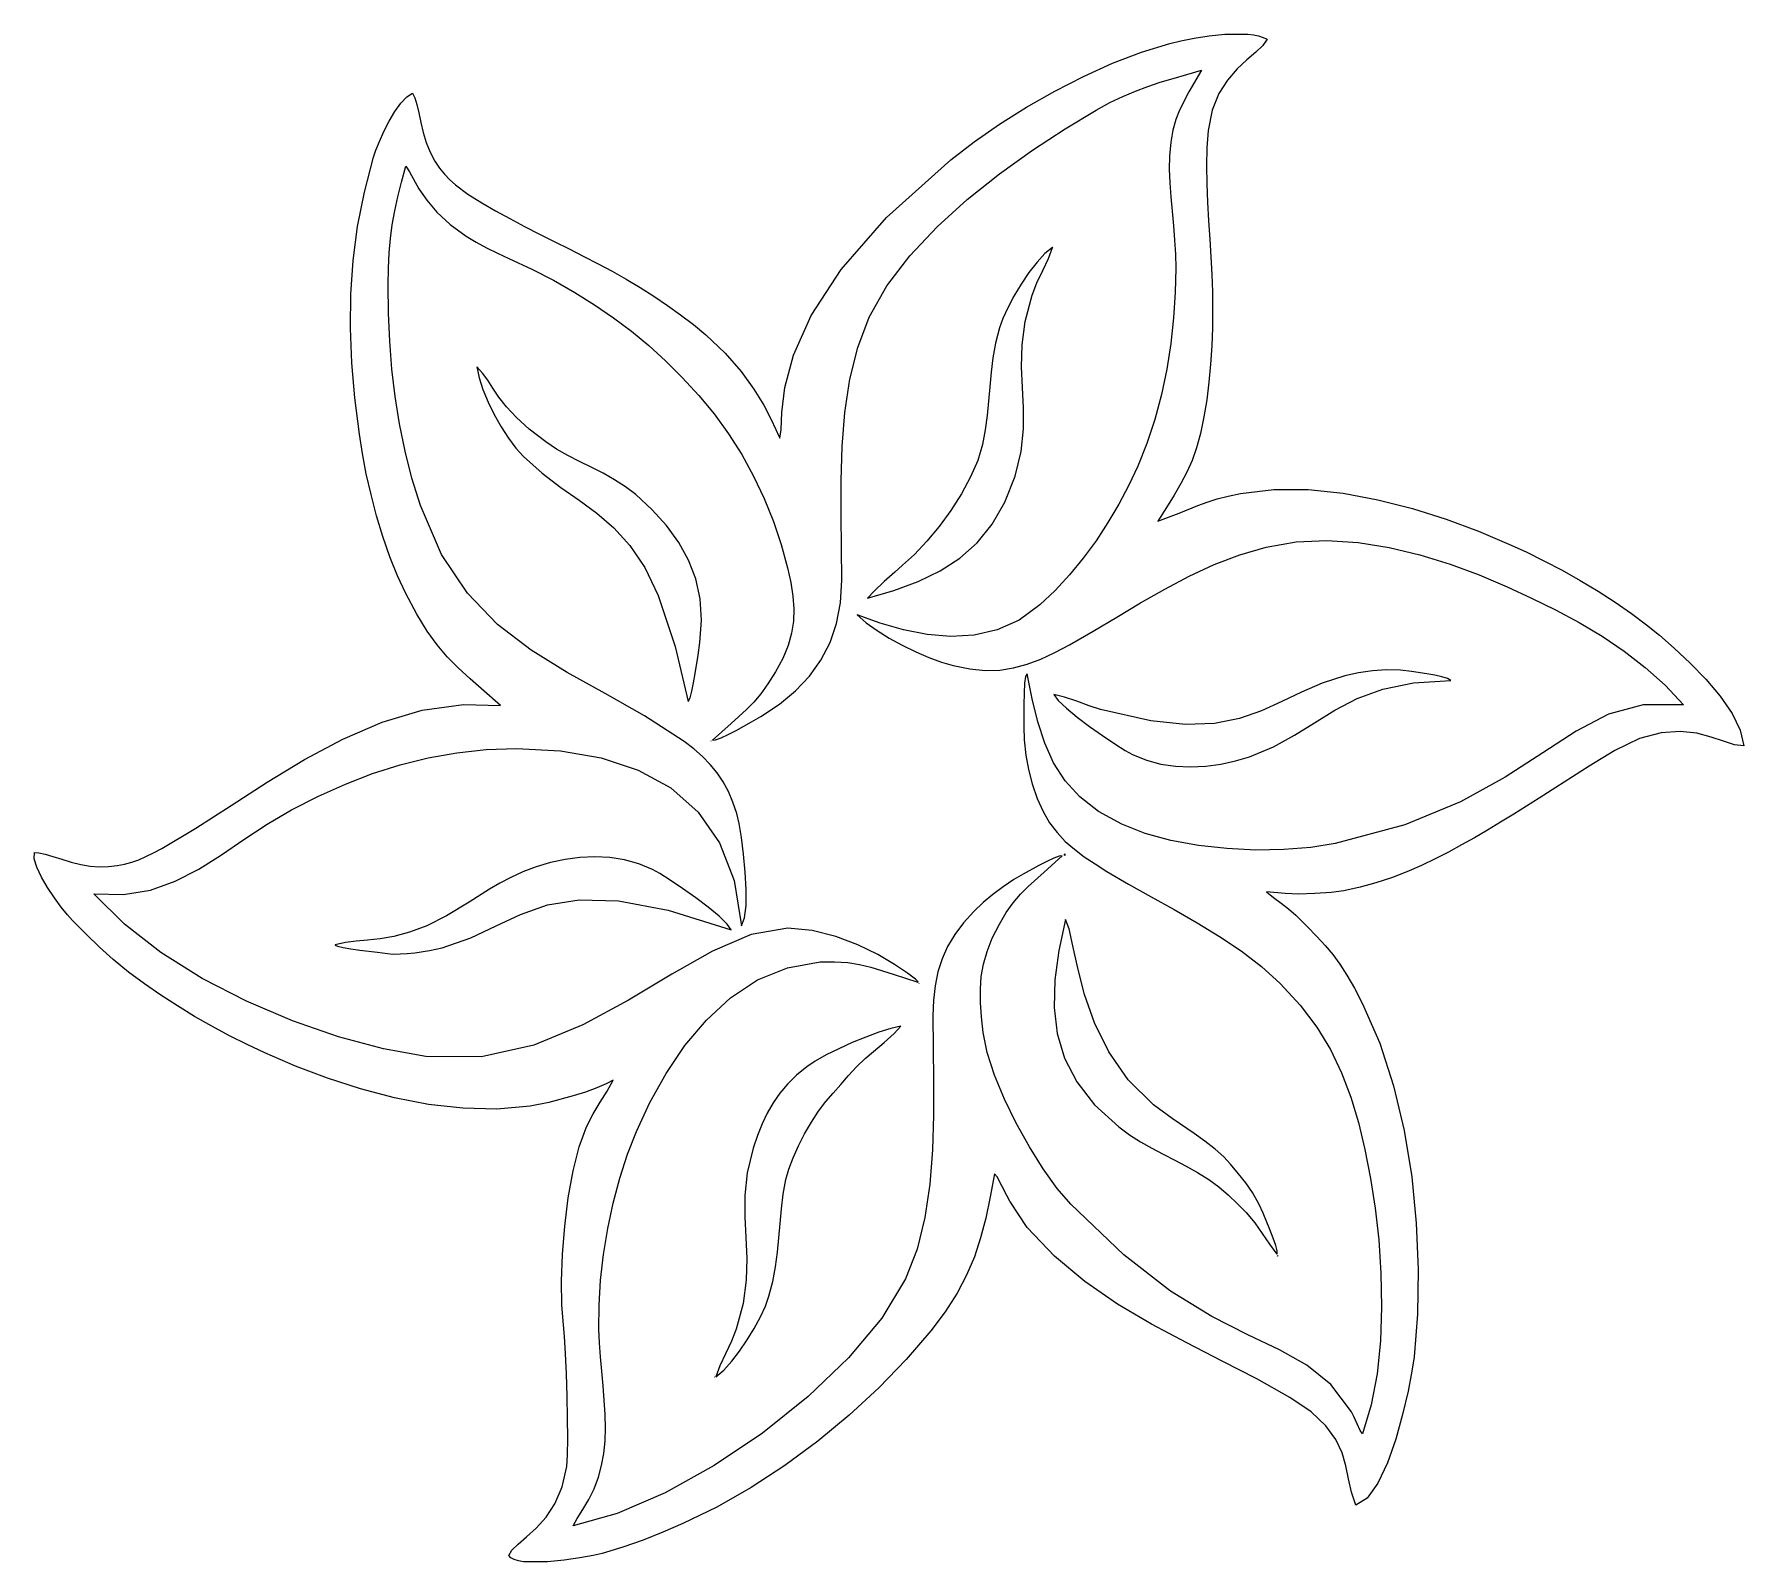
# Model space of a CAD drawing. Extents: x -25 to 25, y -22.3 to 22.3.
import ezdxf

# ---------------------------------------------------------------- set-up
doc = ezdxf.new("R2010")
doc.units = 0
doc.layers.add('LAYER_1', color=7, linetype='CONTINUOUS')

msp = doc.modelspace()

# ---------------------------------------------------------------- linework, layer by layer
at = {"layer": 'LAYER_1'}
for points in [[(9.8281, 22.3375), (10.4965, 22.3375), (10.6612, 22.317), (10.8116, 22.2858), (10.9454, 22.2428), (11.06, 22.1872), (10.9341, 22.0036), (10.7287, 21.8084), (10.4706, 21.5859), (10.1869, 21.3206), (9.9043, 20.9968), (9.6499, 20.5988), (9.4505, 20.1111), (9.3331, 19.518), (9.2962, 19.0129), (9.2847, 18.4916), (9.2931, 17.9594), (9.3161, 17.4212), (9.3481, 16.8822), (9.3839, 16.3476), (9.4179, 15.8224), (9.4449, 15.3118), (9.4614, 14.8002), (9.4669, 14.2785), (9.4603, 13.7504), (9.4408, 13.2197), (9.4073, 12.6901), (9.3591, 12.1653), (9.295, 11.6491), (9.2142, 11.1452), (9.114, 10.6642), (8.9984, 10.2453), (8.8655, 9.8717), (8.7131, 9.5267), (8.5391, 9.1935), (8.3413, 8.8553), (8.1177, 8.4954), (7.8662, 8.0971), (8.4862, 8.332), (9.0299, 8.5504), (9.3042, 8.6511), (9.5967, 8.745), (9.9199, 8.8311), (10.2861, 8.9086), (11.2591, 9.022), (12.2622, 9.0184), (13.2814, 8.9136), (14.3026, 8.7235), (15.312, 8.4639), (16.2955, 8.1505), (17.2392, 7.7993), (18.1291, 7.4261), (18.6312, 7.1958), (19.1525, 6.9396), (19.6836, 6.6612), (20.2151, 6.3643), (20.7376, 6.0528), (21.2418, 5.7302), (21.7182, 5.4003), (22.1575, 5.067), (22.5306, 4.7606), (22.9658, 4.3815), (23.4296, 3.9466), (23.8883, 3.4726), (24.3082, 2.9762), (24.6559, 2.4745), (24.8976, 1.984), (24.9998, 1.5217), (24.7252, 1.5584), (24.4096, 1.6589), (24.0452, 1.7837), (23.6246, 1.8932), (23.1399, 1.948), (22.5836, 1.9085), (21.948, 1.7352), (21.2255, 1.3884), (20.4773, 0.9351), (19.7442, 0.466), (19.0145, -0.0071), (18.2766, -0.4721), (17.8855, -0.7108), (17.5035, -0.9404), (17.1261, -1.1614), (16.7488, -1.3743), (16.3671, -1.5797), (15.9765, -1.778), (15.5724, -1.9697), (15.1504, -2.1554), (14.6994, -2.3312), (14.242, -2.4815), (13.7778, -2.6088), (13.3061, -2.7157), (12.9316, -2.7666), (12.4606, -2.7973), (11.9827, -2.8078), (11.5877, -2.7976), (11.042, -2.742), (11.2499, -2.9145), (11.4693, -3.0774), (11.6885, -3.2443), (11.8957, -3.4289), (12.2274, -3.7612), (12.511, -4.0497), (12.7579, -4.315), (12.98, -4.5779), (13.1889, -4.8589), (13.3962, -5.1789), (13.6136, -5.5585), (13.8527, -6.0183), (14.3537, -7.1726), (14.7572, -8.4177), (15.0673, -9.7278), (15.288, -11.0767), (15.4233, -12.4384), (15.4773, -13.7868), (15.4539, -15.0958), (15.3572, -16.3395), (15.2956, -16.7613), (15.1831, -17.3472), (15.0237, -18.0325), (14.8209, -18.7524), (14.5787, -19.4422), (14.3007, -20.0372), (13.9907, -20.4728), (13.6526, -20.6843), (13.5272, -20.2972), (13.4433, -19.9139), (13.3636, -19.5314), (13.251, -19.1471), (13.0684, -18.7581), (12.7787, -18.3616), (12.3447, -17.9549), (11.7293, -17.5351), (10.757, -16.9902), (9.7439, -16.4649), (8.7121, -15.9384), (7.6838, -15.3897), (6.6809, -14.7979), (5.7257, -14.1423), (4.8401, -13.4019), (4.0463, -12.5558), (3.5327, -11.7918), (3.4508, -11.6291), (3.3056, -11.3447), (3.1634, -11.0825), (3.0906, -10.9865), (2.9654, -11.6643), (2.833, -12.287), (2.6815, -12.8676), (2.4993, -13.4188), (2.2746, -13.9534), (1.9957, -14.4845), (1.6509, -15.0247), (1.2284, -15.587), (0.5079, -16.4244), (-0.2924, -17.2491), (-1.1591, -18.0482), (-2.0791, -18.8093), (-3.039, -19.5196), (-4.0258, -20.1665), (-5.0261, -20.7374), (-6.0267, -21.2196), (-6.6073, -21.4687), (-7.1885, -21.7027), (-7.7787, -21.9129), (-8.3868, -22.0908), (-8.6486, -22.1491), (-9.0363, -22.2203), (-9.4986, -22.2883), (-9.984, -22.3375), (-10.6791, -22.3375), (-10.8337, -22.3127), (-10.9614, -22.2742), (-11.0574, -22.2206), (-11.117, -22.1505), (-11.0231, -21.9945), (-10.8385, -21.8198), (-10.5918, -21.6114), (-10.3113, -21.3549), (-10.0256, -21.0355), (-9.7631, -20.6386), (-9.5522, -20.1494), (-9.4214, -19.5533), (-9.3994, -19.2218), (-9.3908, -18.7328), (-9.3936, -18.1384), (-9.406, -17.4907), (-9.4261, -16.8417), (-9.452, -16.2435), (-9.482, -15.7481), (-9.5141, -15.4076), (-9.5614, -14.8337), (-9.5715, -14.1345), (-9.5442, -13.3512), (-9.4794, -12.5249), (-9.3768, -11.6968), (-9.2364, -10.908), (-9.0579, -10.1996), (-8.8413, -9.6128), (-8.6484, -9.2404), (-8.4418, -8.8964), (-8.2409, -8.5693), (-8.065, -8.2474), (-8.2633, -8.3614), (-8.5402, -8.4802), (-8.8713, -8.5989), (-9.2323, -8.7124), (-9.9475, -8.9038), (-10.4917, -9.0144), (-11.4629, -9.0963), (-12.4553, -9.0741), (-13.4578, -8.9604), (-14.4598, -8.7675), (-15.4503, -8.5082), (-16.4186, -8.1948), (-17.3537, -7.8398), (-18.2449, -7.4559), (-18.7636, -7.2116), (-19.2813, -6.9513), (-19.7956, -6.6756), (-20.3041, -6.3853), (-20.8042, -6.081), (-21.2935, -5.7633), (-21.7695, -5.433), (-22.2297, -5.0907), (-22.6818, -4.7216), (-23.0823, -4.3584), (-23.4677, -3.9834), (-23.8745, -3.5792), (-24.0182, -3.421), (-24.2008, -3.193), (-24.4023, -2.9174), (-24.6023, -2.6159), (-24.7807, -2.3106), (-24.9174, -2.0234), (-24.9921, -1.7762), (-24.9847, -1.5909), (-24.8543, -1.6007), (-24.6704, -1.6447), (-24.4446, -1.7119), (-24.1886, -1.7912), (-23.9139, -1.8718), (-23.6324, -1.9425), (-23.3556, -1.9924), (-23.0951, -2.0104), (-22.817, -2.0013), (-22.5704, -1.9773), (-22.3467, -1.9375), (-22.137, -1.8812), (-21.9327, -1.8074), (-21.7249, -1.7154), (-21.505, -1.6043), (-21.2642, -1.4733), (-20.2645, -0.8796), (-19.2347, -0.2207), (-18.1751, 0.4611), (-17.0858, 1.1236), (-15.9671, 1.7244), (-14.8193, 2.2214), (-13.6425, 2.5722), (-12.437, 2.7346), (-11.3544, 2.7036), (-11.8338, 3.1251), (-12.2432, 3.4833), (-12.5986, 3.808), (-12.9161, 4.1293), (-13.2117, 4.4771), (-13.5014, 4.8816), (-13.8013, 5.3726), (-14.1273, 5.9801), (-14.3669, 6.4927), (-14.5899, 7.0512), (-14.7945, 7.6427), (-14.9792, 8.2539), (-15.1421, 8.8719), (-15.2816, 9.4836), (-15.396, 10.0758), (-15.4835, 10.6356), (-15.6124, 11.6991), (-15.7003, 12.7304), (-15.7418, 13.7385), (-15.7315, 14.7323), (-15.6642, 15.7207), (-15.5345, 16.7128), (-15.337, 17.7173), (-15.0666, 18.7433), (-14.9982, 18.9441), (-14.8953, 19.2014), (-14.7646, 19.4916), (-14.6127, 19.7911), (-14.4463, 20.0762), (-14.272, 20.3233), (-14.0965, 20.5088), (-13.9265, 20.6091), (-13.861, 20.4747), (-13.8027, 20.2785), (-13.7459, 20.035), (-13.6846, 19.7591), (-13.6133, 19.4653), (-13.5261, 19.1685), (-13.4173, 18.8834), (-13.281, 18.6245), (-13.1415, 18.4216), (-12.9937, 18.2405), (-12.837, 18.0775), (-12.6711, 17.929), (-12.3094, 17.6612), (-11.9045, 17.4084), (-11.4987, 17.1734), (-11.0805, 16.943), (-10.6535, 16.7166), (-10.2209, 16.4937), (-9.7862, 16.2736), (-9.3527, 16.0559), (-8.9237, 15.8399), (-8.5027, 15.625), (-8.0909, 15.406), (-7.6805, 15.1741), (-7.2734, 14.9299), (-6.8715, 14.6742), (-6.4768, 14.4077), (-6.0912, 14.1309), (-5.7167, 13.8447), (-5.3552, 13.5497), (-4.7841, 13.0129), (-4.3169, 12.4754), (-3.9445, 11.96), (-3.6579, 11.4901), (-3.4478, 11.0887), (-3.3052, 10.7789), (-3.221, 10.5838), (-3.186, 10.5265), (-3.1478, 10.7738), (-3.1322, 11.2707), (-3.0443, 12.0023), (-2.7888, 12.9539), (-2.2709, 14.1106), (-1.3953, 15.4576), (-0.0671, 16.9802), (1.8088, 18.6634), (2.4939, 19.1878), (3.2378, 19.7038), (4.0275, 20.2016), (4.8502, 20.671), (5.693, 21.1022), (6.5429, 21.4852), (7.3871, 21.8099), (8.2126, 22.0663), (8.5327, 22.1441), (8.9289, 22.2231), (9.3709, 22.2914), (9.8281, 22.3375)], [(0.8475, -5.3843), (0.8549, -5.3808), (0.7809, -5.3011), (0.544, -5.1179), (0.1682, -4.8661), (-0.3224, -4.5811), (-0.904, -4.2978), (-1.5525, -4.0515), (-2.2439, -3.8773), (-2.9543, -3.8104), (-4.0297, -3.9944), (-5.1585, -4.4782), (-6.3494, -5.1525), (-7.611, -5.9082), (-8.9521, -6.6359), (-10.3814, -7.2266), (-11.9075, -7.5709), (-13.5393, -7.5597), (-14.7769, -7.3351), (-16.0924, -6.9843), (-17.4434, -6.5176), (-18.7875, -5.9451), (-20.0821, -5.2769), (-21.2848, -4.5231), (-22.3531, -3.6938), (-23.2447, -2.7993), (-22.3785, -2.8252), (-21.5918, -2.6927), (-20.8656, -2.4335), (-20.1806, -2.0792), (-19.5178, -1.6615), (-18.8581, -1.212), (-18.1823, -0.7623), (-17.4712, -0.3441), (-16.6829, 0.0548), (-15.8929, 0.4088), (-15.0972, 0.7152), (-14.2915, 0.9716), (-13.4715, 1.1753), (-12.633, 1.324), (-11.7719, 1.4151), (-10.8838, 1.446), (-9.6042, 1.3808), (-8.4127, 1.1762), (-7.3305, 0.8185), (-6.3791, 0.2944), (-5.5798, -0.4099), (-4.9539, -1.3077), (-4.5227, -2.4128), (-4.3076, -3.7386), (-4.2183, -3.508), (-4.1755, -3.1408), (-4.1713, -2.6796), (-4.1976, -2.167), (-4.2462, -1.6458), (-4.3091, -1.1586), (-4.3782, -0.7482), (-4.4454, -0.4571), (-4.558, -0.12), (-4.6903, 0.1894), (-4.8441, 0.4744), (-5.0206, 0.7384), (-5.2213, 0.9845), (-5.4478, 1.2161), (-5.7015, 1.4365), (-5.9839, 1.649), (-7.1481, 2.4002), (-8.2967, 3.0537), (-9.4087, 3.6744), (-10.4636, 4.3271), (-11.4406, 5.0765), (-12.3189, 5.9873), (-13.0778, 7.1244), (-13.6966, 8.5525), (-13.9446, 9.349), (-14.1489, 10.1445), (-14.3127, 10.941), (-14.4394, 11.7406), (-14.5323, 12.5453), (-14.5945, 13.3572), (-14.6295, 14.1783), (-14.6404, 15.0107), (-14.6334, 15.4959), (-14.6119, 15.9422), (-14.5748, 16.3617), (-14.5213, 16.7664), (-14.4503, 17.1681), (-14.3609, 17.579), (-14.2522, 18.011), (-14.1231, 18.4761), (-14.0206, 18.3125), (-13.7428, 17.8144), (-13.5146, 17.4878), (-13.2143, 17.1349), (-12.8326, 16.7749), (-12.36, 16.4268), (-12.0723, 16.2542), (-11.7645, 16.0901), (-11.4423, 15.9319), (-11.1111, 15.7773), (-10.4442, 15.4691), (-9.8087, 15.1457), (-9.187, 14.7862), (-8.6042, 14.4211), (-8.0537, 14.0444), (-7.5288, 13.6499), (-7.0231, 13.2316), (-6.5299, 12.7832), (-6.0427, 12.2988), (-5.5548, 11.7721), (-5.1049, 11.2305), (-4.6872, 10.6527), (-4.3036, 10.0443), (-3.956, 9.4107), (-3.6464, 8.7575), (-3.3766, 8.0902), (-3.1487, 7.4142), (-2.9645, 6.735), (-2.8705, 6.3024), (-2.807, 5.904), (-2.7784, 5.53), (-2.7893, 5.1707), (-2.844, 4.8164), (-2.947, 4.4573), (-3.1027, 4.0836), (-3.3154, 3.6857), (-3.5346, 3.3367), (-3.7447, 3.0478), (-3.9518, 2.8032), (-4.1618, 2.587), (-4.615, 2.1768), (-5.1527, 1.6905), (-5.0663, 1.6962), (-4.9076, 1.7553), (-4.6998, 1.8527), (-4.4662, 1.9732), (-4.0152, 2.2228), (-3.7409, 2.3828), (-3.2012, 2.7434), (-2.7275, 3.1362), (-2.3218, 3.5648), (-1.9858, 4.0327), (-1.7213, 4.5433), (-1.5301, 5.1002), (-1.4139, 5.7067), (-1.3746, 6.3664), (-1.3825, 7.3068), (-1.3952, 8.2827), (-1.3949, 9.2793), (-1.3637, 10.2819), (-1.2838, 11.2758), (-1.1374, 12.2461), (-0.9067, 13.1782), (-0.5739, 14.0573), (-0.0577, 14.9734), (0.6141, 15.8584), (1.4086, 16.7051), (2.2927, 17.5065), (3.2335, 18.2555), (4.198, 18.945), (5.1532, 19.5679), (6.0661, 20.1172), (6.4651, 20.3359), (6.8431, 20.5193), (7.2086, 20.6746), (7.57, 20.8091), (7.9357, 20.9302), (8.3143, 21.0451), (8.7141, 21.1611), (9.1437, 21.2855), (8.7741, 20.6526), (8.4955, 20.1164), (8.3901, 19.8402), (8.3072, 19.5348), (8.2467, 19.1825), (8.2084, 18.7655), (8.1996, 18.3865), (8.2127, 17.9886), (8.2415, 17.5772), (8.2793, 17.1575), (8.3198, 16.7346), (8.3565, 16.3139), (8.3828, 15.9005), (8.3925, 15.4996), (8.3751, 14.7795), (8.3253, 14.0411), (8.2417, 13.2927), (8.1233, 12.5429), (7.9689, 11.8003), (7.7771, 11.0734), (7.5468, 10.3708), (7.2769, 9.7009), (7.0146, 9.1461), (6.7234, 8.595), (6.404, 8.0527), (6.0575, 7.524), (5.6846, 7.0141), (5.2863, 6.5279), (4.8636, 6.0705), (4.4172, 5.647), (3.8057, 5.2048), (3.163, 4.9154), (2.4966, 4.7604), (1.8142, 4.7213), (1.1231, 4.7796), (0.4311, 4.9168), (-0.2545, 5.1145), (-0.926, 5.3542), (-0.6621, 5.1252), (-0.3447, 4.8967), (0.0116, 4.6747), (0.3926, 4.4653), (0.7839, 4.2744), (1.1711, 4.108), (1.5399, 3.9721), (1.8758, 3.8727), (2.3651, 3.7735), (2.8173, 3.731), (3.2418, 3.7418), (3.6482, 3.8027), (4.0458, 3.9105), (4.4442, 4.0619), (4.8529, 4.2536), (5.2813, 4.4824), (5.9736, 4.8806), (6.6661, 5.2929), (7.3623, 5.7065), (8.0661, 6.1083), (8.7811, 6.4854), (9.5109, 6.8247), (10.2592, 7.1134), (11.0297, 7.3383), (11.9108, 7.4881), (12.8103, 7.5273), (13.719, 7.4691), (14.6278, 7.3265), (15.5276, 7.1128), (16.4093, 6.8411), (17.2637, 6.5245), (18.0816, 6.1762), (18.7918, 5.8477), (19.4946, 5.5012), (20.1843, 5.131), (20.855, 4.7313), (21.5011, 4.2965), (22.1168, 3.8209), (22.6963, 3.2986), (23.2338, 2.7241), (22.0552, 2.726), (21.0405, 2.4486), (20.0942, 1.9589), (19.121, 1.3238), (18.0253, 0.6103), (16.7116, -0.1146), (15.0846, -0.7841), (13.0486, -1.331), (12.3341, -1.4442), (11.553, -1.508), (10.7294, -1.521), (9.8872, -1.4816), (9.0507, -1.3883), (8.2437, -1.2396), (7.4903, -1.0339), (6.8146, -0.7698), (6.1332, -0.3931), (5.5858, 0.0319), (5.1533, 0.5059), (4.8164, 1.0295), (4.5558, 1.6033), (4.3525, 2.2279), (4.187, 2.9041), (4.0402, 3.6323), (3.9994, 3.5563), (3.9709, 3.3553), (3.953, 3.0683), (3.9436, 2.7342), (3.943, 2.0804), (3.954, 1.7055), (4.0047, 1.2566), (4.0794, 0.8294), (4.1869, 0.4096), (4.3358, -0.0173), (4.5081, -0.3974), (4.7019, -0.7265), (4.9184, -1.0138), (5.1586, -1.2686), (5.4235, -1.5001), (5.7142, -1.7174), (6.0317, -1.9298), (6.3772, -2.1465), (7.0115, -2.5223), (7.6707, -2.8928), (8.3422, -3.2653), (9.0135, -3.6474), (9.6719, -4.0465), (10.3051, -4.47), (10.9003, -4.9254), (11.445, -5.4201), (12.0257, -6.0559), (12.5103, -6.6992), (12.911, -7.3572), (13.24, -8.0374), (13.5093, -8.747), (13.7311, -9.4934), (13.9175, -10.2838), (14.0807, -11.1257), (14.2167, -11.9943), (14.3225, -12.9261), (14.3896, -13.8988), (14.4097, -14.89), (14.3744, -15.8773), (14.2752, -16.8382), (14.1037, -17.7504), (13.8517, -18.5914), (13.7859, -18.4973), (13.6923, -18.2997), (13.5985, -18.0874), (13.5323, -17.949), (12.923, -17.1541), (12.2246, -16.5861), (11.4221, -16.1367), (10.5004, -15.6978), (9.4445, -15.1611), (8.2395, -14.4183), (6.8702, -13.3612), (5.3218, -11.8815), (4.926, -11.4174), (4.5157, -10.8487), (4.1089, -10.2042), (3.7237, -9.5128), (3.3781, -8.8032), (3.0901, -8.1043), (2.8779, -7.4449), (2.7593, -6.854), (2.7101, -6.4), (2.6806, -5.984), (2.6763, -5.5952), (2.703, -5.2231), (2.7662, -4.8569), (2.8715, -4.486), (3.0245, -4.0997), (3.2309, -3.6873), (3.4325, -3.3506), (3.6382, -3.0636), (3.8498, -2.8139), (4.0693, -2.589), (4.5402, -2.1644), (5.0667, -1.6905), (4.9813, -1.6968), (4.8227, -1.7566), (4.6145, -1.8545), (4.3804, -1.9755), (3.929, -2.2257), (3.6578, -2.3857), (3.3415, -2.5961), (3.044, -2.8176), (2.7599, -3.0557), (2.4836, -3.3157), (2.1787, -3.6485), (1.9248, -3.9892), (1.7186, -4.3408), (1.557, -4.7062), (1.4364, -5.0884), (1.3537, -5.4906), (1.3055, -5.9156), (1.2886, -6.3665), (1.2936, -7.2944), (1.3058, -8.2698), (1.3065, -9.2738), (1.2772, -10.2874), (1.1994, -11.2916), (1.0546, -12.2677), (0.8242, -13.1965), (0.4897, -14.0592), (-0.207, -15.2083), (-1.1786, -16.3717), (-2.3618, -17.5071), (-3.6931, -18.5722), (-5.1089, -19.5249), (-6.546, -20.3229), (-7.9408, -20.9238), (-9.2298, -21.2855), (-9.1151, -21.0673), (-8.9488, -20.8061), (-8.7697, -20.5152), (-8.6168, -20.2076), (-8.4919, -19.8626), (-8.3985, -19.5175), (-8.3343, -19.1655), (-8.2971, -18.7999), (-8.2862, -18.4256), (-8.2967, -18.0282), (-8.3226, -17.6145), (-8.3583, -17.1913), (-8.3979, -16.7653), (-8.4356, -16.3433), (-8.4656, -15.932), (-8.4821, -15.5383), (-8.4752, -14.8346), (-8.4278, -14.1013), (-8.3413, -13.3505), (-8.2176, -12.5943), (-8.0582, -11.8447), (-7.8649, -11.1137), (-7.6393, -10.4134), (-7.3831, -9.7559), (-6.985, -8.9042), (-6.512, -8.0554), (-5.9625, -7.2411), (-5.3349, -6.4929), (-4.6277, -5.8426), (-3.8392, -5.3218), (-2.968, -4.9621), (-2.0124, -4.7952), (-1.5857, -4.7869), (-1.2048, -4.8129), (-0.8566, -4.8677), (-0.5282, -4.946), (0.1212, -5.1509), (0.8475, -5.3843)], [(-0.6254, 5.8427), (0.1485, 6.0689), (0.8575, 6.3305), (1.5006, 6.6414), (2.0767, 7.0153), (2.5849, 7.466), (3.0241, 8.0072), (3.3932, 8.6528), (3.6912, 9.4165), (3.8671, 10.1364), (3.9379, 10.7926), (3.9399, 11.4085), (3.9093, 12.0076), (3.8825, 12.6134), (3.8959, 13.2494), (3.9857, 13.939), (4.1883, 14.7058), (4.3312, 15.0665), (4.5014, 15.4307), (4.6643, 15.781), (4.7852, 16.1003), (4.5651, 15.9199), (4.3324, 15.6682), (4.0971, 15.3646), (3.8693, 15.0284), (3.6588, 14.6792), (3.4756, 14.3361), (3.3299, 14.0188), (3.2314, 13.7465), (3.1202, 13.3056), (3.0424, 12.874), (2.9885, 12.4492), (2.9487, 12.0284), (2.9132, 11.6091), (2.8724, 11.1888), (2.8165, 10.7647), (2.7359, 10.3343), (2.5974, 9.8739), (2.3877, 9.3896), (2.1205, 8.8961), (1.8095, 8.4082), (1.4684, 7.9406), (1.1109, 7.508), (0.7508, 7.1252), (0.4017, 6.807), (0.1696, 6.6081), (-0.1386, 6.3322), (-0.4334, 6.0527), (-0.6254, 5.8427)], [(4.7852, 16.1003), (4.7964, 16.1115), (4.7852, 16.1003)], [(-5.8683, 2.8194), (-5.8142, 2.9309), (-5.7607, 3.1202), (-5.7092, 3.3633), (-5.661, 3.6363), (-5.5803, 4.176), (-5.5296, 4.5472), (-5.4796, 5.2046), (-5.521, 5.8234), (-5.6487, 6.4062), (-5.8575, 6.9556), (-6.1423, 7.4744), (-6.4979, 7.9653), (-6.9193, 8.4308), (-7.4012, 8.8737), (-7.7029, 9.1043), (-8.024, 9.3092), (-8.3587, 9.4959), (-8.7012, 9.6717), (-9.0457, 9.8438), (-9.3865, 10.0196), (-9.7179, 10.2064), (-10.034, 10.4115), (-10.5173, 10.7819), (-10.8923, 11.1236), (-11.18, 11.4374), (-11.4015, 11.7237), (-11.578, 11.9831), (-11.7304, 12.2162), (-11.88, 12.4236), (-12.0478, 12.6059), (-11.9823, 12.289), (-11.8706, 11.9417), (-11.7208, 11.5777), (-11.5411, 11.2107), (-11.3396, 10.8543), (-11.1244, 10.5221), (-10.9038, 10.2279), (-10.6858, 9.9852), (-10.1377, 9.495), (-9.5925, 9.0832), (-9.0567, 8.708), (-8.5367, 8.3279), (-8.039, 7.9011), (-7.57, 7.3859), (-7.1361, 6.7407), (-6.7439, 5.9238), (-6.2453, 4.4311), (-5.8683, 2.8194)], [(4.8228, 3.0247), (4.9506, 2.8515), (5.1899, 2.6243), (5.5078, 2.3637), (5.8715, 2.0898), (6.2481, 1.8232), (6.6047, 1.5843), (6.9085, 1.3933), (7.1267, 1.2707), (7.529, 1.1045), (7.9495, 0.9919), (8.3827, 0.9287), (8.8232, 0.9106), (9.2655, 0.9335), (9.7041, 0.9933), (10.1336, 1.0857), (10.5485, 1.2066), (11.2443, 1.4917), (11.8616, 1.8332), (12.4455, 2.2021), (13.0408, 2.5693), (13.6922, 2.9056), (14.4449, 3.1818), (15.3435, 3.369), (16.433, 3.438), (16.3315, 3.4915), (16.1684, 3.5426), (15.9626, 3.5901), (15.7334, 3.6329), (15.281, 3.7), (14.9643, 3.7352), (14.5546, 3.7471), (14.1406, 3.7202), (13.7296, 3.6604), (13.329, 3.5736), (12.6698, 3.362), (12.069, 3.0995), (11.4904, 2.8182), (10.8977, 2.5503), (10.2548, 2.328), (9.5254, 2.1836), (8.6733, 2.1492), (7.6623, 2.2571), (6.1911, 2.5895), (5.8616, 2.6972), (5.4949, 2.8292), (5.1342, 2.9502), (4.8228, 3.0247)], [(-5.2094, 1.672), (-5.1982, 1.6608), (-5.2094, 1.672)], [(-16.1932, -4.2899), (-16.1877, -4.3004), (-16.122, -4.332), (-15.9598, -4.3685), (-15.7314, -4.4074), (-15.4674, -4.4462), (-14.9536, -4.5131), (-14.6618, -4.5489), (-14.4904, -4.5622), (-14.2946, -4.5615), (-14.0824, -4.5487), (-13.862, -4.5261), (-13.4293, -4.4594), (-13.0618, -4.3778), (-12.2253, -4.0873), (-11.4876, -3.7427), (-10.7679, -3.4032), (-9.9852, -3.128), (-9.0587, -2.976), (-7.9077, -3.0065), (-6.4511, -3.2786), (-4.6082, -3.8513), (-4.7249, -3.6853), (-4.9605, -3.46), (-5.28, -3.1973), (-5.6482, -2.9192), (-6.0301, -2.6478), (-6.3907, -2.4049), (-6.6949, -2.2126), (-6.9077, -2.0928), (-7.313, -1.9253), (-7.7325, -1.8097), (-8.162, -1.7427), (-8.5973, -1.7206), (-9.0344, -1.7402), (-9.4692, -1.7981), (-9.8974, -1.8906), (-10.315, -2.0146), (-10.7082, -2.162), (-11.0588, -2.3213), (-11.379, -2.4912), (-11.6805, -2.6702), (-12.2751, -3.05), (-12.938, -3.4495), (-13.511, -3.7351), (-14.0192, -3.9285), (-14.4714, -4.05), (-14.8761, -4.1199), (-15.2419, -4.1585), (-15.5777, -4.1862), (-15.8919, -4.2232), (-16.1932, -4.2899)], [(5.1233, -1.672), (5.1614, -1.6652), (5.1581, -1.6519), (5.1373, -1.6431), (5.1233, -1.6498), (5.1233, -1.672)], [(11.344, -13.3364), (11.3537, -13.3208), (11.3559, -13.244), (11.3133, -13.0842), (11.2386, -12.868), (11.1444, -12.6217), (10.9473, -12.1451), (10.8226, -11.8664), (10.6324, -11.5326), (10.4354, -11.2552), (10.2243, -10.9932), (9.9916, -10.706), (9.7922, -10.4893), (9.5376, -10.2662), (9.2437, -10.04), (8.9263, -9.814), (8.2839, -9.3757), (7.7369, -8.978), (6.9935, -8.2413), (6.4304, -7.4241), (6.0177, -6.575), (5.7254, -5.7425), (5.5235, -4.9752), (5.3821, -4.3217), (5.2712, -3.8307), (5.1609, -3.5507), (4.9716, -4.461), (4.8563, -5.3166), (4.8329, -6.123), (4.9194, -6.886), (5.1336, -7.6112), (5.4935, -8.3044), (6.0169, -8.9711), (6.7218, -9.6172), (7.0365, -9.8486), (7.3596, -10.0547), (7.689, -10.2426), (8.0223, -10.4195), (8.3575, -10.5924), (8.6923, -10.7683), (9.0244, -10.9545), (9.3518, -11.1579), (9.6482, -11.374), (9.9268, -11.6119), (10.1925, -11.8648), (10.4503, -12.126), (10.6985, -12.4195), (10.9172, -12.7319), (11.1258, -13.044), (11.344, -13.3364)], [(0.8775, -5.4294), (0.8887, -5.4182), (0.8888, -5.4182), (0.8775, -5.4294)], [(-5.0591, -16.9269), (-4.8302, -16.7291), (-4.5959, -16.4736), (-4.3638, -16.1756), (-4.1416, -15.85), (-3.937, -15.5119), (-3.7576, -15.1764), (-3.6112, -14.8583), (-3.5054, -14.5729), (-3.3901, -14.1405), (-3.3102, -13.712), (-3.2557, -13.2862), (-3.2165, -12.8622), (-3.1823, -12.4388), (-3.1432, -12.0148), (-3.0891, -11.5892), (-3.0098, -11.1609), (-2.924, -10.8536), (-2.7997, -10.5195), (-2.6438, -10.1707), (-2.4631, -9.8194), (-2.2645, -9.4778), (-2.055, -9.158), (-1.8413, -8.8722), (-1.6305, -8.6325), (-1.4005, -8.3798), (-1.1761, -8.118), (-0.9435, -7.8605), (-0.6887, -7.6206), (-0.4463, -7.4174), (-0.1389, -7.1528), (0.1537, -6.8843), (0.3515, -6.6693), (0.0597, -6.7387), (-0.2889, -6.8484), (-0.6734, -6.9896), (-1.073, -7.1535), (-1.4666, -7.3313), (-1.8334, -7.5142), (-2.1525, -7.6934), (-2.403, -7.8601), (-2.7057, -8.108), (-2.9672, -8.3643), (-3.1929, -8.632), (-3.3878, -8.9139), (-3.5573, -9.213), (-3.7065, -9.5323), (-3.8407, -9.8746), (-3.9651, -10.2431), (-4.1403, -10.9627), (-4.2112, -11.6246), (-4.2139, -12.2494), (-4.1842, -12.8575), (-4.1582, -13.4694), (-4.1718, -14.1056), (-4.261, -14.7866), (-4.4618, -15.5328), (-4.605, -15.8894), (-4.7761, -16.2563), (-4.9393, -16.61), (-5.0591, -16.9269)], [(11.3606, -13.395), (11.3718, -13.3838), (11.3606, -13.395)], [(-5.0967, -16.9269), (-5.0855, -16.9381), (-5.0967, -16.9269)]]:
    msp.add_lwpolyline(points, close=True, dxfattribs=at)

doc.saveas('drawing.dxf')
